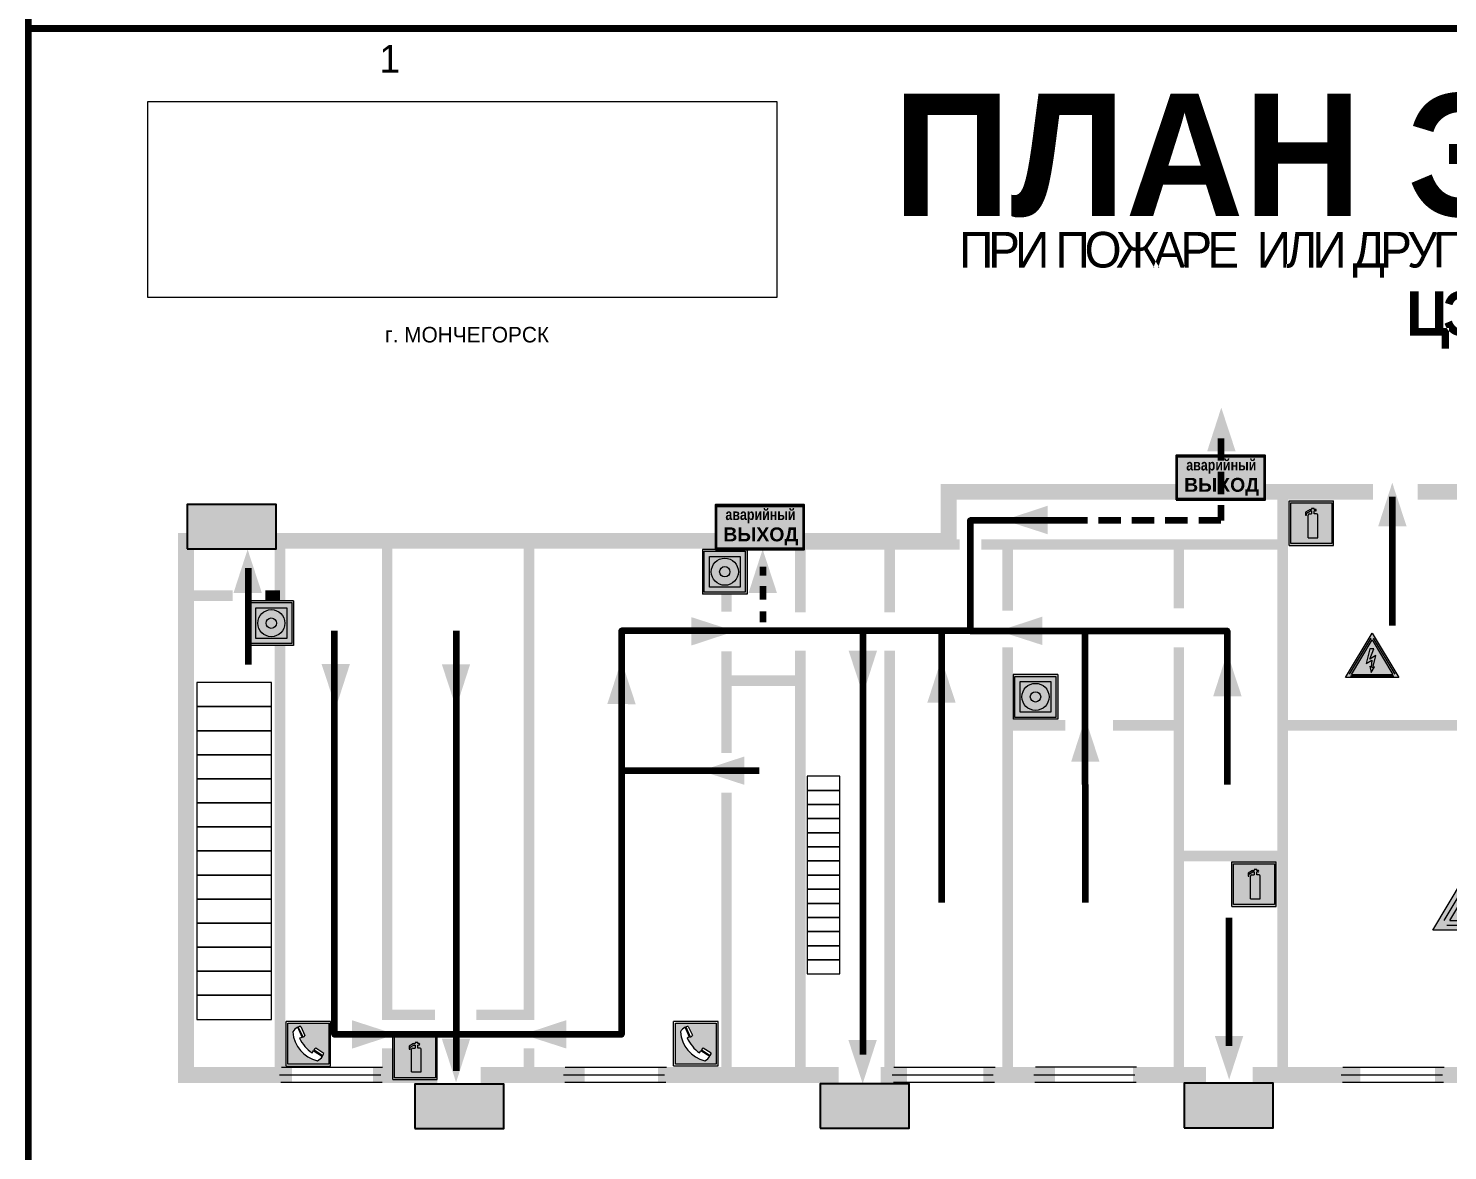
# Model space of a CAD drawing. Header units: millimetres. Extents: x 13114 to 67229, y 22859 to 38520.
# Drawn here: x 37115.6 to 37370.8, y 25277.3 to 25479 of the extents above; entities that cross this region are included whole.
import ezdxf

# ---------------------------------------------------------------- set-up
doc = ezdxf.new("R2010")
doc.units = ezdxf.units.MM
doc.linetypes.add('{ Wide Dash }', pattern=[12, 4, -2, 4, -2])
doc.layers.add('План_Штампы', color=7, linetype='Continuous')
doc.styles.add('обычный', font='arial.ttf')
picture_1 = doc.add_image_def('image1.jpg', size_in_pixel=(337, 105))

# ---------------------------------------------------------------- blocks, each defined once
blk = doc.blocks.new('A$C54414219')
at = {"true_color": 0xffffff}
h = blk.add_hatch(color=7, dxfattribs=at)
h.paths.add_polyline_path([(2.39, -9.45), (2.39, -18.3), (11.23, -18.3), (11.23, -9.45)], flags=0)
h.paths.add_polyline_path([(10.71, -13.87, -1), (2.92, -13.87, -1)], flags=0)
h.paths.add_polyline_path([(8.3, -13.87, -1), (5.33, -13.87, -1)], flags=0)
h.paths.add_polyline_path([(0.41, -7.47), (0.41, -20.27), (13.21, -20.27), (13.21, -7.47)])
h.paths.add_polyline_path([(0.92, -19.77), (12.71, -19.77), (12.71, -7.98), (0.92, -7.98)], flags=16)
h.paths.add_polyline_path([(11.23, -9.45), (11.23, -18.3), (2.39, -18.3), (2.39, -9.45)], flags=0)
at = {"lineweight": 5}
h = blk.add_hatch(color=242, dxfattribs=at)
h.paths.add_polyline_path([(12.71, -7.98), (0.92, -7.98), (0.92, -19.77), (12.71, -19.77)])
h.paths.add_polyline_path([(11.23, -18.3), (2.39, -18.3), (2.39, -9.45), (11.23, -9.45)], flags=16)
h.paths.add_polyline_path([(10.71, -13.87, -1), (2.92, -13.87, -1)], flags=0)
h.paths.add_polyline_path([(8.3, -13.87, -1), (5.33, -13.87, -1)], flags=0)
at = {"true_color": 0xffffff}
h = blk.add_hatch(color=7, dxfattribs=at)
h.paths.add_polyline_path([(2.39, -9.45), (2.39, -18.3), (11.23, -18.3), (11.23, -9.45)])
h.paths.add_polyline_path([(10.71, -13.87, -1), (2.92, -13.87, -1)], flags=16)
h.paths.add_polyline_path([(8.3, -13.87, -1), (5.33, -13.87, -1)], flags=0)
at = {"lineweight": 5}
h = blk.add_hatch(color=242, dxfattribs=at)
h.paths.add_polyline_path([(2.92, -13.87, 1), (10.71, -13.87, 1)])
h.paths.add_polyline_path([(8.3, -13.87, -1), (5.33, -13.87, -1)], flags=16)
at = {"color": 242, "lineweight": 5}
for p, q in [((0.41, -20.27), (0.41, -7.47)), ((0.41, -7.47), (13.21, -7.47)), ((0.41, -7.47), (13.21, -7.47)), ((13.21, -20.27), (13.21, -7.47)), ((0.41, -20.27), (13.21, -20.27))]:
    blk.add_line(p, q, dxfattribs=at)
for points in [[(0.92, -7.98), (12.71, -7.98), (12.71, -19.77), (0.92, -19.77)], [(2.39, -9.45), (11.23, -9.45), (11.23, -18.3), (2.39, -18.3)]]:
    blk.add_lwpolyline(points, close=True, dxfattribs=at)
for radius in [3.89, 1.49]:
    blk.add_circle((6.81, -13.87), radius, dxfattribs=at)
blk = doc.blocks.new('A$C456E1F9C')
at = {"lineweight": 5}
h = blk.add_hatch(color=242, dxfattribs=at)
h.paths.add_polyline_path([(0.51, -1.47), (0.51, -13.26), (12.29, -13.26), (12.29, -1.47)])
h.paths.add_polyline_path([(5.42, -4.95, -0.254479), (4.78, -5.4), (3.52, -2.53, -0.209735), (4.23, -2.4)], flags=16)
h.paths.add_polyline_path([(8.53, -8.6), (10.87, -10.17), (10.54, -10.76), (8.03, -9.13, -0.192251)], flags=16)
h.paths.add_polyline_path([(4.61, -5.49, 0.005518), (3.87, -5.72, 0.128647), (7.49, -10.01, 0.00809), (7.83, -9.33), (10.47, -10.97, -0.16736), (8.99, -12.25, -0.327862), (1.95, -3.95, -0.166952), (3.36, -2.62)], flags=16)
at = {"color": 242, "lineweight": 5}
for p, q in [((0, -13.77), (0, -0.97)), ((12.8, -0.97), (0, -0.97)), ((4.61, -5.49), (3.36, -2.62)), ((3.52, -2.53), (4.78, -5.4)), ((4.23, -2.4), (5.42, -4.95)), ((12.8, -13.77), (12.8, -0.97)), ((7.83, -9.33), (10.47, -10.97)), ((8.03, -9.13), (10.54, -10.76)), ((10.81, -10.12), (8.53, -8.6)), ((10.54, -10.76), (10.8, -10.3)), ((10.8, -10.3), (10.81, -10.12)), ((0, -13.77), (12.8, -13.77))]:
    blk.add_line(p, q, dxfattribs=at)
blk.add_lwpolyline([(0.51, -1.47), (12.29, -1.47), (12.29, -13.26), (0.51, -13.26)], close=True, dxfattribs=at)
for centre, radius, start, end in [((4.59, -5.34), 2.99, 114.2845, 152.1974), ((11.12, -3.31), 9.19, 183.9915, 256.6009), ((4.02, -3.27), 0.891, 76.3284, 123.7092), ((14.98, -39.1), 35.17, 107.1487, 108.4135), ((13.86, -0.94), 11.08, 205.5536, 234.8762), ((4.68, -4.59), 0.824, 276.9621, 334.0723), ((-13.31, 0.8), 23.44, 332.5487, 334.4027), ((8.94, -9.5), 0.989, 114.4092, 157.9388), ((7.87, -9.46), 3, 291.9291, 329.9329)]:
    blk.add_arc(centre, radius, start, end, dxfattribs=at)
blk = doc.blocks.new('A$C3E6D3DDE')
at = {"lineweight": 5}
h = blk.add_hatch(color=40, dxfattribs=at)
h.paths.add_polyline_path([(24.1, 1.45), (16.46, -11.35), (31.74, -11.35)])
h.paths.add_polyline_path([(24.09, -0.46), (30.03, -10.41), (18.14, -10.41)], flags=16)
h.paths.add_polyline_path([(24.54, -3.08), (23.41, -6.02), (25.13, -5.01), (24.33, -8.5), (24.82, -8.27), (23.79, -9.86), (23.4, -8.04), (23.8, -8.43), (24.04, -6.29), (22.39, -7.25), (23.44, -3.08)], flags=0)
h = blk.add_hatch(color=256, dxfattribs=at)
h.paths.add_polyline_path([(24.37, 0.03, 0.567511), (23.82, 0.03), (17.59, -10.4, 0.582454), (17.86, -10.88), (30.32, -10.88, 0.582149), (30.6, -10.4)])
h.paths.add_polyline_path([(24.09, -0.46), (18.14, -10.41), (30.03, -10.41)], flags=16)
h.paths.add_polyline_path([(24.54, -3.08), (23.41, -6.02), (25.13, -5.01), (24.33, -8.5), (24.82, -8.27), (23.79, -9.86), (23.4, -8.04), (23.8, -8.43), (24.04, -6.29), (22.39, -7.25), (23.44, -3.08)], flags=0)
h = blk.add_hatch(color=40, dxfattribs=at)
h.paths.add_polyline_path([(24.09, -0.46), (18.14, -10.41), (30.03, -10.41)])
h.paths.add_polyline_path([(24.82, -8.27), (23.79, -9.86), (23.4, -8.04), (23.8, -8.43), (24.04, -6.29), (22.39, -7.25), (23.44, -3.08), (24.54, -3.08), (23.41, -6.02), (25.13, -5.01), (24.33, -8.5)], flags=16)
at = {"color": 40, "lineweight": 5}
for p, q in [((16.46, -11.35), (24.1, 1.45)), ((24.1, 1.45), (31.74, -11.35))]:
    blk.add_line(p, q, dxfattribs=at)
at = {"lineweight": 5}
for p, q in [((17.59, -10.4), (23.82, 0.03)), ((24.37, 0.03), (30.6, -10.4)), ((18.14, -10.41), (24.09, -0.46)), ((24.09, -0.46), (30.03, -10.41)), ((23.44, -3.08), (22.39, -7.25)), ((23.41, -6.02), (24.54, -3.08)), ((24.54, -3.08), (23.44, -3.08)), ((25.13, -5.01), (23.41, -6.02)), ((24.33, -8.5), (25.13, -5.01)), ((22.39, -7.25), (24.04, -6.29)), ((24.04, -6.29), (23.8, -8.43)), ((23.8, -8.43), (23.4, -8.04)), ((23.4, -8.04), (23.79, -9.86)), ((23.79, -9.86), (24.82, -8.27)), ((24.82, -8.27), (24.33, -8.5)), ((17.86, -10.88), (30.32, -10.88)), ((18.14, -10.41), (30.03, -10.41))]:
    blk.add_line(p, q, dxfattribs=at)
at = {"color": 50, "lineweight": 5}
blk.add_line((31.74, -11.35), (16.46, -11.35), dxfattribs=at)
blk = doc.blocks.new('A$C7B4425F7')
at = {"true_color": 0xffffff}
blk.add_hatch(color=7, dxfattribs=at).paths.add_polyline_path([(0, 0), (-16, 0), (-16, -8), (0, -8)])
h = blk.add_hatch(color=126)
h.paths.add_polyline_path([(-0.2, -0.2), (-15.8, -0.2), (-15.8, -7.8), (-0.2, -7.8)])
h.paths.add_polyline_path([(-11.76, -2.03), (-11.76, -3.66), (-11.17, -3.66, -0.568275), (-11.17, -6.18), (-12.58, -6.18), (-12.58, -2.03)], flags=16)
h.paths.add_polyline_path([(-13.33, -4.12, -0.495768), (-13.59, -6.18), (-15.03, -6.18), (-15.03, -2.03), (-13.59, -2.03, -0.487973)], flags=16)
h.paths.add_polyline_path([(-10.25, -2.03), (-9.48, -2.03), (-9.48, -6.18), (-10.25, -6.18)], flags=16)
h.paths.add_polyline_path([(-13.84, -3.69), (-14.24, -3.69), (-14.24, -3.03), (-13.9, -3.03, -0.692621)], flags=0)
h.paths.add_polyline_path([(-9.15, -2.03), (-8.4, -2.03), (-8.04, -3.07), (-7.68, -2.03), (-6.93, -2.03), (-7.64, -4.1), (-6.93, -6.18), (-7.68, -6.18), (-8.04, -5.14), (-8.4, -6.18), (-9.15, -6.18), (-8.44, -4.1)], flags=16)
h.paths.add_polyline_path([(-11.76, -4.46), (-11.42, -4.46, -0.692621), (-11.36, -5.12), (-11.76, -5.12)], flags=0)
h.paths.add_polyline_path([(-13.9, -5.2), (-14.24, -5.2), (-14.24, -4.55), (-13.84, -4.55, -0.708038)], flags=0)
edge = h.paths.add_edge_path(flags=16)
edge.add_ellipse((-5.51, -4.08), major_axis=(0, 2.05), ratio=0.586184, start_angle=0, end_angle=360)
edge = h.paths.add_edge_path(flags=0)
edge.add_ellipse((-5.51, -4.08), major_axis=(0, 1.14), ratio=0.454828, start_angle=0, end_angle=360)
h.paths.add_polyline_path([(-4.13, -4.96, 0.377264), (-3.48, -4.52, 0.0555), (-3.16, -2.03), (-1.66, -2.03), (-1.66, -4.96), (-0.96, -4.96), (-0.96, -7.01), (-1.75, -7.01), (-1.75, -6.18), (-3.3, -6.18), (-3.3, -7.02), (-4.13, -7.02)], flags=16)
h.paths.add_polyline_path([(-2.73, -2.91), (-2.28, -2.91), (-2.28, -4.96), (-3.05, -4.96, 0.079136)], flags=0)
at = {"color": 126}
blk.add_lwpolyline([(-16, -8), (0, -8), (0, 0), (-16, 0)], close=True, dxfattribs=at)
blk = doc.blocks.new('A$C41C009D9')
at = {"true_color": 0xffffff}
blk.add_hatch(color=7, dxfattribs=at).paths.add_polyline_path([(0, 8), (-16, 8), (-16, 0), (0, 0)])
h = blk.add_hatch(color=126)
h.dxf.hatch_style = 1
h.paths.add_polyline_path([(-15.8, 7.8), (-15.8, 0.2), (-0.2, 0.2), (-0.2, 7.8)])
at = {"color": 126}
for points in [[(-16, 0), (0, 0), (0, 8), (-16, 8)], [(-16, 0), (0, 0), (0, 8), (-16, 8)], [(-15.8, 7.8), (-0.2, 7.8), (-0.2, 0.2), (-15.8, 0.2)]]:
    blk.add_lwpolyline(points, close=True, dxfattribs=at)
at = {"color": 7, "true_color": 0xffffff, "insert": (-15.8, 7.3), "char_height": 2.5, "width": 15.5999, "attachment_point": 1, "style": 'обычный'}
blk.add_mtext('\\pi1.6133;{\\fArial|b1|i0|c204|p34;\\H0.8x;\\W0.8;аварийный\\H1.25x;\\W1;\\P\\pi1.2327;ВЫХОД}', dxfattribs=at)
blk = doc.blocks.new('A$C3AD82952')
at = {"true_color": 0xf5f5ff}
h = blk.add_hatch(color=7, dxfattribs=at)
h.dxf.hatch_style = 1
h.paths.add_polyline_path([(8.21, 8.73, 0.414214), (7.89, 9.05), (7.22, 9.05), (7.22, 9.92), (7.59, 9.92, 1), (7.57, 10.36), (7.22, 10.36), (7.22, 10.6), (6.43, 10.6), (6.43, 10.36), (6.01, 10.36), (4.74, 9.59), (4.74, 8.69), (4.98, 8.73), (4.98, 9.26), (6.12, 9.91), (6.43, 9.91), (6.43, 9.05), (5.76, 9.05, 0.414214), (5.44, 8.73), (5.44, 2.2), (8.21, 2.2)], flags=0)
h.paths.add_polyline_path([(12.8, 12.8), (0, 12.8), (0, 0), (12.8, 0)])
h.paths.add_polyline_path([(0.51, 12.29), (12.29, 12.29), (12.29, 0.51), (0.51, 0.51)], flags=16)
h.paths.add_polyline_path([(4.74, 9.59), (6.01, 10.36), (6.43, 10.36), (6.43, 10.6), (7.22, 10.6), (7.22, 10.36), (7.59, 10.36, -0.94586), (7.59, 9.92), (7.22, 9.92), (7.22, 9.05), (7.89, 9.05, -0.414214), (8.21, 8.73), (8.21, 2.2), (5.44, 2.2), (5.44, 8.73, -0.414214), (5.76, 9.05), (6.43, 9.05), (6.43, 9.91), (6.12, 9.91), (4.98, 9.26), (4.98, 8.73), (4.74, 8.69)], flags=0)
h = blk.add_hatch(color=242)
h.dxf.hatch_style = 1
h.paths.add_polyline_path([(12.29, 12.29), (0.51, 12.29), (0.51, 0.51), (12.29, 0.51)])
h.paths.add_polyline_path([(4.74, 8.69), (4.74, 9.59), (6.01, 10.36), (6.43, 10.36), (6.43, 10.6), (7.22, 10.6), (7.22, 10.36), (7.59, 10.36, -0.94586), (7.59, 9.92), (7.22, 9.92), (7.22, 9.05), (7.89, 9.05, -0.414214), (8.21, 8.73), (8.21, 2.2), (5.44, 2.2), (5.44, 8.73, -0.414214), (5.76, 9.05), (6.43, 9.05), (6.43, 9.91), (6.12, 9.91), (4.98, 9.26), (4.98, 8.73)], flags=16)
h = blk.add_hatch(color=7, dxfattribs=at)
h.dxf.hatch_style = 1
h.paths.add_polyline_path([(8.21, 8.73, 0.414214), (7.89, 9.05), (7.22, 9.05), (7.22, 9.92), (7.59, 9.92, 1), (7.57, 10.36), (7.22, 10.36), (7.22, 10.6), (6.43, 10.6), (6.43, 10.36), (6.01, 10.36), (4.74, 9.59), (4.74, 8.69), (4.98, 8.73), (4.98, 9.26), (6.12, 9.91), (6.43, 9.91), (6.43, 9.05), (5.76, 9.05, 0.414214), (5.44, 8.73), (5.44, 2.2), (8.21, 2.2)])
at = {"color": 242, "lineweight": 5}
for p, q in [((0, 0), (0, 12.8)), ((0, 12.8), (12.8, 12.8)), ((12.8, 0), (12.8, 12.8)), ((6.01, 10.36), (4.74, 9.59)), ((4.74, 9.59), (4.74, 8.69)), ((4.74, 8.69), (4.98, 8.73)), ((4.98, 9.26), (6.12, 9.91)), ((4.98, 8.73), (4.98, 9.26)), ((5.44, 2.2), (5.44, 8.73)), ((5.76, 9.05), (6.43, 9.05)), ((6.01, 10.36), (6.43, 10.36)), ((6.12, 9.91), (6.43, 9.91)), ((7.22, 10.6), (6.43, 10.6)), ((6.43, 10.6), (6.43, 10.36)), ((6.43, 9.91), (6.43, 9.05)), ((7.22, 10.36), (7.22, 10.6)), ((7.59, 10.36), (7.22, 10.36)), ((7.22, 9.05), (7.22, 9.92)), ((7.59, 9.92), (7.22, 9.92)), ((7.89, 9.05), (7.22, 9.05)), ((8.21, 2.2), (8.21, 8.73)), ((0, 0), (12.8, 0)), ((5.44, 2.2), (8.21, 2.2))]:
    blk.add_line(p, q, dxfattribs=at)
blk.add_lwpolyline([(0.51, 12.29), (12.29, 12.29), (12.29, 0.51), (0.51, 0.51)], close=True, dxfattribs=at)
for centre, radius, start, end in [((5.76, 8.73), 0.32, 90, 180), ((7.58, 10.14), 0.223, 273.1875, 86.8125), ((7.89, 8.73), 0.32, 0, 90)]:
    blk.add_arc(centre, radius, start, end, dxfattribs=at)

msp = doc.modelspace()

# ---------------------------------------------------------------- linework, layer by layer
at = {"color": 6, "lineweight": 100}
for points in [[(37115.63, 25874), (37715.63, 25874), (37715.63, 25479), (37115.63, 25479)], [(37115.63, 25479), (37715.63, 25479), (37715.63, 25084), (37115.63, 25084)], [(37115.63, 25479), (37715.63, 25479), (37715.63, 25084), (37115.63, 25084)]]:
    msp.add_lwpolyline(points, close=True, dxfattribs=at)
at = {"color": 126, "linetype": '{ Wide Dash }', "lineweight": 100, "true_color": 0x008754}
for points in [[(37330.08, 25405.29), (37330.08, 25390.51), (37303.15, 25390.51)], [(37247.72, 25382.23), (37247.72, 25380.67)], [(37247.72, 25378.75), (37247.72, 25376.32)], [(37247.72, 25374.17), (37247.72, 25372.25)]]:
    msp.add_lwpolyline(points, dxfattribs=at)
at = {"lineweight": 100, "const_width": 2.85}
for points in [[(37326.47, 25395.68), (37281.11, 25395.68), (37281.11, 25386.88), (37252.5, 25386.88)], [(37357.45, 25395.68), (37333.43, 25395.68)], [(37379.56, 25395.68), (37365.46, 25395.68)], [(37151.31, 25386.88), (37143.96, 25386.88), (37143.96, 25290.86), (37163.02, 25290.86)], [(37245.17, 25386.88), (37158.48, 25386.88)], [(37177.58, 25290.86), (37189.14, 25290.86)], [(37196.93, 25290.86), (37215.67, 25290.86)], [(37228.83, 25290.86), (37261.32, 25290.86)], [(37268.88, 25290.86), (37273.64, 25290.86)], [(37287.36, 25290.86), (37300.25, 25290.86)], [(37314.25, 25290.86), (37327.41, 25290.86)], [(37335.81, 25290.86), (37355.14, 25290.86)], [(37368.58, 25290.86), (37379.65, 25290.86)]]:
    msp.add_lwpolyline(points, dxfattribs=at)
at = {"lineweight": 0, "const_width": 1.9}
for points in [[(37416.12, 25353.73), (37341.17, 25353.73), (37341.17, 25395.1), (37341.17, 25291.44)], [(37160.88, 25291.53), (37160.88, 25386.57)], [(37188.77, 25301.67), (37180.15, 25301.67), (37180.15, 25387.02)], [(37196.2, 25301.67), (37204.21, 25301.67), (37205.64, 25301.67), (37205.64, 25387.42)], [(37241.16, 25386.41), (37241.16, 25374.12)], [(37252.5, 25386.21), (37283.1, 25386.21)], [(37254.43, 25374.04), (37254.43, 25386.87)], [(37270.49, 25386.51), (37270.49, 25374.02)], [(37287, 25386.21), (37341.17, 25386.21)], [(37291.71, 25386.21), (37291.71, 25374.3)], [(37322.5, 25386.21), (37322.5, 25374.76)], [(37143.96, 25377.02), (37152.35, 25377.02)], [(37160.88, 25377.02), (37158.22, 25377.02)], [(37302.09, 25353.73), (37291.71, 25353.73), (37291.71, 25367.74)], [(37322.5, 25367.74), (37322.5, 25290.72)], [(37241.16, 25366.99), (37241.16, 25348.76)], [(37254.43, 25291.38), (37254.43, 25367.11)], [(37270.49, 25367.11), (37270.49, 25291.38)], [(37253.86, 25361.76), (37242.03, 25361.76)], [(37291.71, 25353.73), (37291.71, 25291.86)], [(37322.5, 25353.73), (37310.67, 25353.73)], [(37241.16, 25341.63), (37241.16, 25290.94)], [(37341.17, 25330.23), (37322.5, 25330.23)], [(37180.15, 25291.11), (37180.15, 25295.64)], [(37205.64, 25291.25), (37205.64, 25295.64)]]:
    msp.add_lwpolyline(points, dxfattribs=at)
at = {"color": 126, "lineweight": 100, "true_color": 0x008754}
for points in [[(37360.88, 25394.76), (37360.88, 25371.63)], [(37303.15, 25390.51), (37284.97, 25390.51), (37284.97, 25370.68), (37331.23, 25370.68), (37331.23, 25343.05)], [(37155.16, 25381.99), (37155.16, 25364.62)], [(37265.69, 25370.68), (37222.29, 25370.68), (37222.29, 25298.16), (37170.67, 25298.16), (37170.67, 25298.16)], [(37170.67, 25298.16), (37170.67, 25370.68)], [(37192.58, 25370.68), (37192.58, 25291.58)], [(37284.97, 25370.68), (37265.69, 25370.68), (37265.69, 25294.51)], [(37279.84, 25370.68), (37279.84, 25321.86)], [(37305.66, 25343.05), (37305.66, 25370.68)], [(37247.07, 25345.55), (37222.29, 25345.55)], [(37305.66, 25343.05), (37305.66, 25321.86)], [(37331.58, 25296.11), (37331.58, 25319.12)]]:
    msp.add_lwpolyline(points, dxfattribs=at)
at = {"lineweight": 0}
for points in [[(37159.33, 25361.4), (37145.93, 25361.4), (37145.93, 25357.07), (37159.33, 25357.07)], [(37159.33, 25357.07), (37145.93, 25357.07), (37145.93, 25352.75), (37159.33, 25352.75)], [(37159.33, 25352.75), (37145.93, 25352.75), (37145.93, 25348.42), (37159.33, 25348.42)], [(37159.33, 25348.42), (37145.93, 25348.42), (37145.93, 25344.1), (37159.33, 25344.1)], [(37159.33, 25344.1), (37145.93, 25344.1), (37145.93, 25339.77), (37159.33, 25339.77)], [(37261.52, 25344.55), (37255.68, 25344.55), (37255.68, 25342.01), (37261.52, 25342.01)], [(37261.52, 25342.01), (37255.68, 25342.01), (37255.68, 25339.48), (37261.52, 25339.48)], [(37159.33, 25339.77), (37145.93, 25339.77), (37145.93, 25335.45), (37159.33, 25335.45)], [(37261.52, 25339.48), (37255.68, 25339.48), (37255.68, 25336.94), (37261.52, 25336.94)], [(37159.33, 25335.45), (37145.93, 25335.45), (37145.93, 25331.13), (37159.33, 25331.13)], [(37261.52, 25336.94), (37255.68, 25336.94), (37255.68, 25334.4), (37261.52, 25334.4)], [(37261.52, 25334.4), (37255.68, 25334.4), (37255.68, 25331.86), (37261.52, 25331.86)], [(37159.33, 25331.13), (37145.93, 25331.13), (37145.93, 25326.8), (37159.33, 25326.8)], [(37261.52, 25331.86), (37255.68, 25331.86), (37255.68, 25329.33), (37261.52, 25329.33)], [(37261.52, 25329.33), (37255.68, 25329.33), (37255.68, 25326.79), (37261.52, 25326.79)], [(37159.33, 25326.8), (37145.93, 25326.8), (37145.93, 25322.48), (37159.33, 25322.48)], [(37261.52, 25326.79), (37255.68, 25326.79), (37255.68, 25324.25), (37261.52, 25324.25)], [(37261.52, 25324.25), (37255.68, 25324.25), (37255.68, 25321.71), (37261.52, 25321.71)], [(37159.33, 25322.48), (37145.93, 25322.48), (37145.93, 25318.15), (37159.33, 25318.15)], [(37261.52, 25321.71), (37255.68, 25321.71), (37255.68, 25319.18), (37261.52, 25319.18)], [(37159.33, 25318.15), (37145.93, 25318.15), (37145.93, 25313.83), (37159.33, 25313.83)], [(37261.52, 25319.18), (37255.68, 25319.18), (37255.68, 25316.64), (37261.52, 25316.64)], [(37261.52, 25316.64), (37255.68, 25316.64), (37255.68, 25314.1), (37261.52, 25314.1)], [(37159.33, 25313.83), (37145.93, 25313.83), (37145.93, 25309.5), (37159.33, 25309.5)], [(37261.52, 25314.1), (37255.68, 25314.1), (37255.68, 25311.57), (37261.52, 25311.57)], [(37261.52, 25311.57), (37255.68, 25311.57), (37255.68, 25309.03), (37261.52, 25309.03)], [(37159.33, 25309.5), (37145.93, 25309.5), (37145.93, 25305.18), (37159.33, 25305.18)], [(37159.33, 25305.18), (37145.93, 25305.18), (37145.93, 25300.85), (37159.33, 25300.85)]]:
    msp.add_lwpolyline(points, close=True, dxfattribs=at)
for points in [[(37179.31, 25292.21), (37161.12, 25292.21)], [(37230.35, 25292.21), (37212.16, 25292.21)], [(37289.46, 25292.22), (37271.27, 25292.22)], [(37314.91, 25292.23), (37296.72, 25292.23)], [(37370.22, 25292.22), (37352.03, 25292.22)], [(37179, 25290.81), (37160.81, 25290.81)], [(37179.22, 25289.48), (37161.03, 25289.48)], [(37230.04, 25290.81), (37211.85, 25290.81)], [(37230.26, 25289.48), (37212.07, 25289.48)], [(37289.15, 25290.83), (37270.96, 25290.83)], [(37289.37, 25289.5), (37271.18, 25289.5)], [(37314.6, 25290.84), (37296.41, 25290.84)], [(37314.82, 25289.51), (37296.62, 25289.51)], [(37369.91, 25290.82), (37351.72, 25290.82)], [(37370.13, 25289.49), (37351.94, 25289.49)]]:
    msp.add_lwpolyline(points, dxfattribs=at)
at = {"layer": 'План_Штампы', "color": 126, "true_color": 0x008754}
for points in [[(37332.72, 25402.97), (37327.61, 25402.99), (37330.14, 25410.82)], [(37363.47, 25389.47), (37358.36, 25389.48), (37360.89, 25397.32)], [(37298.92, 25393.18), (37298.91, 25388.07), (37291.07, 25390.6)], [(37157.62, 25377.48), (37152.51, 25377.49), (37155.05, 25385.33)], [(37250.24, 25377.51), (37245.14, 25377.52), (37247.67, 25385.36)], [(37234.83, 25368.05), (37234.85, 25373.16), (37242.68, 25370.63)], [(37297.97, 25373.25), (37297.96, 25368.14), (37290.12, 25370.67)], [(37263.13, 25367.13), (37268.23, 25367.12), (37265.7, 25359.28)], [(37333.8, 25358.94), (37328.69, 25358.95), (37331.22, 25366.79)], [(37168.34, 25364.75), (37173.45, 25364.73), (37170.92, 25356.9)], [(37189.97, 25364.7), (37195.07, 25364.69), (37192.54, 25356.85)], [(37224.84, 25357.51), (37219.73, 25357.53), (37222.26, 25365.36)], [(37282.38, 25357.77), (37277.28, 25357.78), (37279.81, 25365.62)], [(37308.25, 25347.15), (37303.14, 25347.16), (37305.67, 25355)], [(37244.4, 25348.12), (37244.39, 25343.01), (37236.56, 25345.54)], [(37173.83, 25295.59), (37173.84, 25300.69), (37181.68, 25298.16)], [(37212.38, 25300.72), (37212.36, 25295.61), (37204.53, 25298.14)], [(37189.97, 25297.38), (37195.07, 25297.37), (37192.54, 25289.53)], [(37263.08, 25297.15), (37268.19, 25297.14), (37265.66, 25289.3)], [(37328.98, 25297.88), (37334.09, 25297.86), (37331.56, 25290.03)]]:
    msp.add_solid(points, dxfattribs=at)

# ---------------------------------------------------------------- block references
for p in [(37338.03, 25394.23), (37255.16, 25385.32)]:
    msp.add_blockref('A$C41C009D9', p)
for name, p, xscale, yscale, zscale in [('A$C3AD82952', (37342.35, 25386.05), 0.625, 0.625, 0.625), ('A$C3E6D3DDE', (37342.21, 25369.38), 0.625, 0.625, 0.625), ('A$C3E6D3DDE', (37337.99, 25337.72), 1.833255256456141, 1.833255256456141, 1.833255256456141), ('A$C3AD82952', (37332.01, 25321.16), 0.625, 0.625, 0.625), ('A$C456E1F9C', (37161.97, 25301.06), 0.625, 0.625, 0.625), ('A$C456E1F9C', (37231.65, 25301.08), 0.625, 0.625, 0.625), ('A$C3AD82952', (37181.14, 25290.04), 0.625, 0.625, 0.625)]:
    msp.add_blockref(name, p, dxfattribs=dict(xscale=xscale, yscale=yscale, zscale=zscale))
at = {"xscale": 0.625, "yscale": 0.625, "zscale": 0.625, "rotation": 180}
for p in [(37245.12, 25372.65), (37163.57, 25363.41), (37300.99, 25350.16)]:
    msp.add_blockref('A$C54414219', p, dxfattribs=at)
at = {"layer": 'План_Штампы'}
for p in [(37160.19, 25393.43), (37201.12, 25289.21), (37274.04, 25289.28), (37339.49, 25289.38)]:
    msp.add_blockref('A$C7B4425F7', p, dxfattribs=at)

# ---------------------------------------------------------------- texts
at = {"lineweight": 0, "style": 'обычный'}
for s, insert, char_height, width, attachment_point in [('{\\fProxima Nova Rg|b0|i0|c204|p2;1\\H1.1667x; }', (37180.61, 25473.53), 5, 126.6484, 5), ('{\\fProxima Nova Rg|b1|i0|c204|p2;ПЛАН ЭВАКУАЦИИ}', (37271.13, 25467.26), 22, 493.8901, 1), ('\\pi-8.4,l8.4,t8.4;{\\fProxima Nova Rg|b0|i0|c204|p2;г. МОНЧЕГОРСК\\H1.1997x; }', (37194.51, 25423.92), 2.8, 126.6484, 5)]:
    msp.add_mtext(s, dxfattribs=dict(at, insert=insert, char_height=char_height, width=width, attachment_point=attachment_point))
at = {"color": 0, "lineweight": 0, "insert": (37420.47, 25442.59), "char_height": 8, "width": 449.2158, "attachment_point": 5, "style": 'обычный'}
msp.add_mtext('{\\fArial Black|b1|i0|c204|p34;\\H2x;\\T0.85;  \\fArial Narrow|b0|i0|c204|p34;\\H0.8x;\\W0.9;\\P\\fProxima Nova Rg|b0|i0|c204|p2;\\H0.5x;\\W1;\\C256;ПРИ ПОЖАРЕ  ИЛИ ДРУГИХ ЧРЕЗВЫЧАЙНЫХ СИТУАЦИЯХ  ИЗ ПОМЕЩЕНИЙ \\fProxima Nova Rg|b1|i0|c204|p2;\\H1.25x;\\PЦЭО: АБК ЦСиП   1 ЭТАЖ}', dxfattribs=at)

# ---------------------------------------------------------------- pictures from other files: only their frames are drawn
at = {"color": 7, "lineweight": 0, "true_color": 0xf5f5ff}
image = msp.add_image(picture_1, insert=(37137.12, 25430.63), size_in_units=(113.11, 35.24), dxfattribs=at)
image.dxf.flags = 7

doc.saveas('drawing.dxf')
